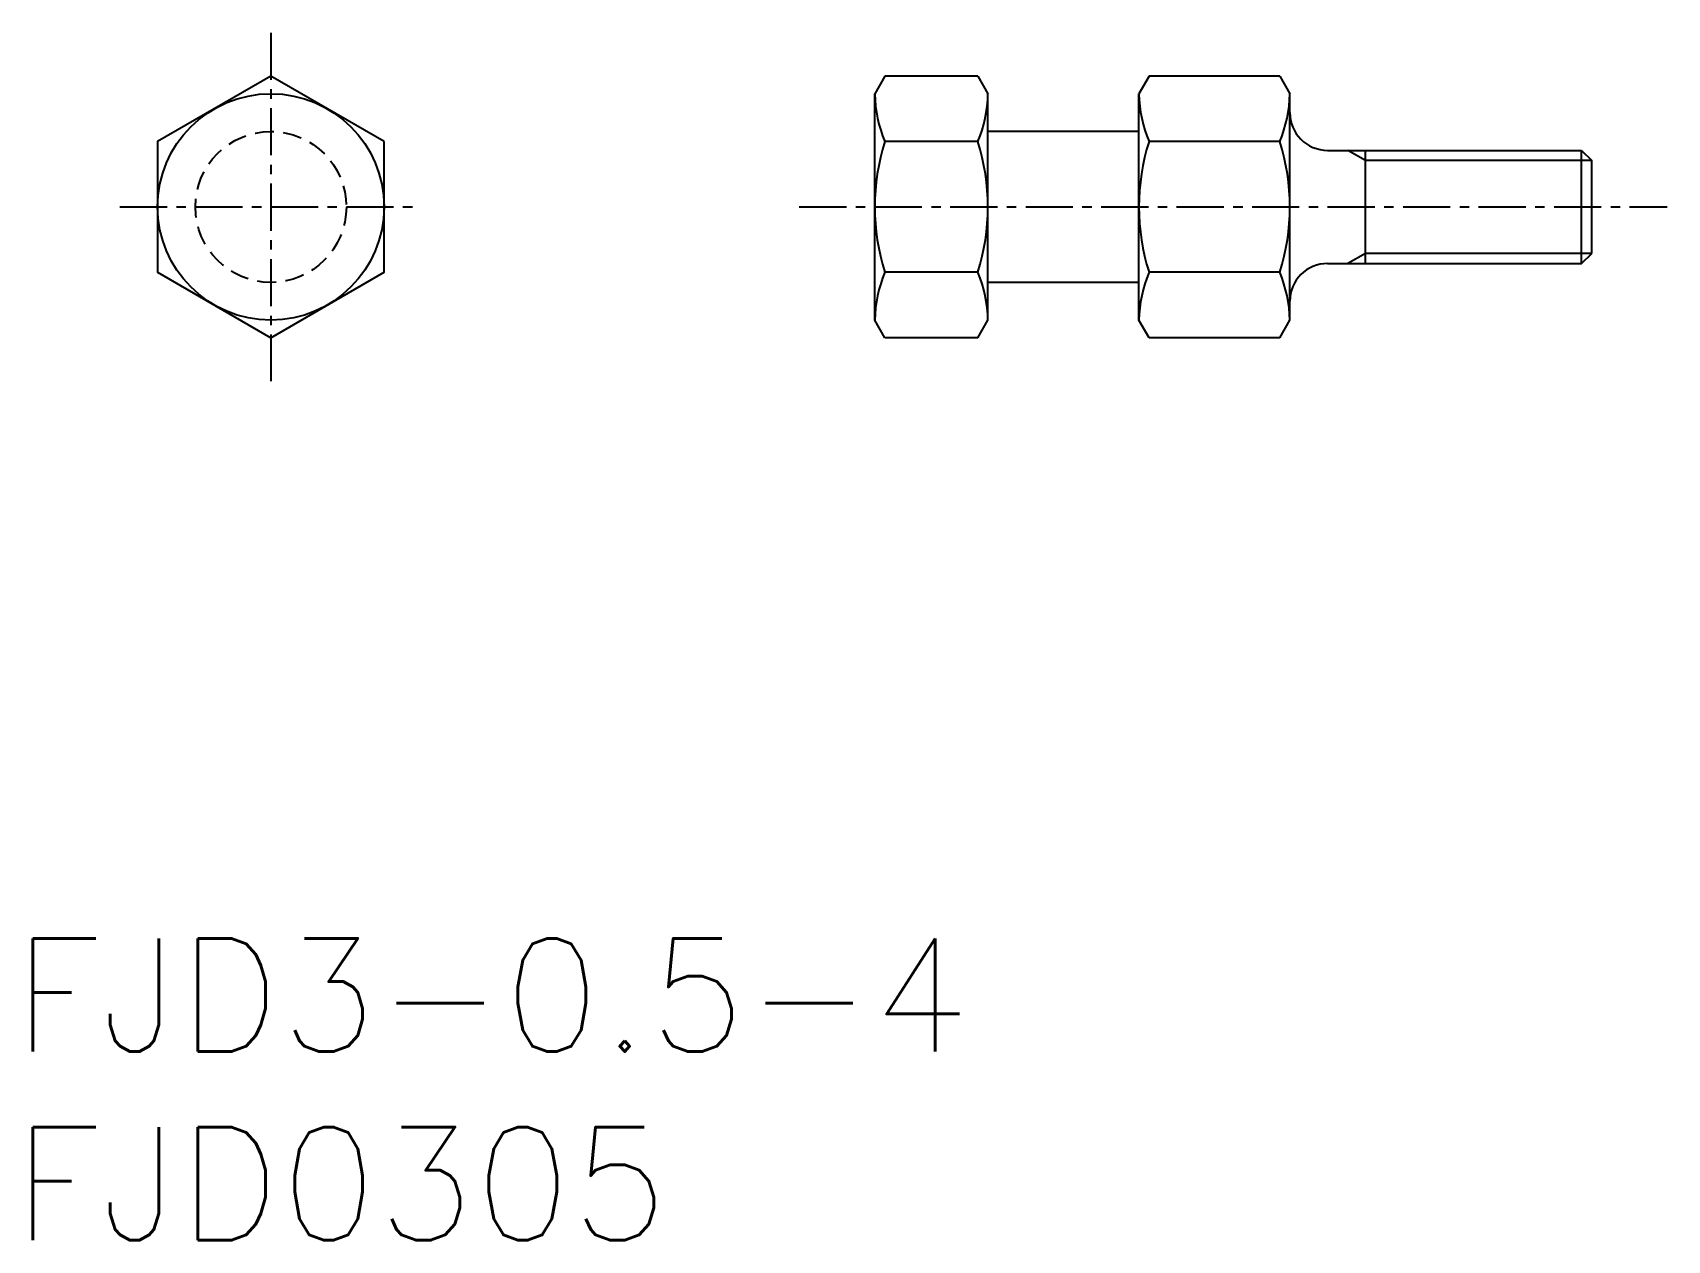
# Model space of a CAD drawing. Extents: x 128.1 to 171.4, y 81.5 to 113.6.
import ezdxf
from ezdxf.enums import TextEntityAlignment as Align

# ---------------------------------------------------------------- set-up
doc = ezdxf.new("R2010")
doc.units = 0
doc.linetypes.add('CENTER', pattern=[2, 1.25, -0.25, 0.25, -0.25])
doc.linetypes.add('DASHED', pattern=[0.75, 0.5, -0.25])
doc.layers.get('0').update_dxf_attribs({"linetype": 'CONTINUOUS'})
doc.layers.add('CENTER', color=1, linetype='CENTER')
doc.styles.get("Standard").update_dxf_attribs({"font": 'txt.shx', "bigfont": 'extfont.shx'})

msp = doc.modelspace()

# ---------------------------------------------------------------- linework, layer by layer
at = {"color": 7, "linetype": 'CONTINUOUS'}
for p, q in [((150.697, 112.401), (150.429, 111.937)), ((153.161, 112.401), (150.697, 112.401)), ((153.161, 112.401), (153.429, 111.937)), ((157.697, 112.401), (157.429, 111.937)), ((161.161, 112.401), (157.697, 112.401)), ((161.161, 112.401), (161.429, 111.937)), ((150.429, 105.937), (150.429, 111.937)), ((153.429, 105.937), (153.429, 111.937)), ((157.429, 105.937), (157.429, 111.937)), ((161.429, 105.937), (161.429, 111.937)), ((157.429, 110.937), (153.429, 110.937)), ((153.161, 110.669), (150.697, 110.669)), ((161.161, 110.669), (157.697, 110.669)), ((162.429, 110.437), (169.159, 110.437)), ((163.429, 107.437), (163.429, 110.437)), ((169.159, 110.437), (169.429, 110.166)), ((169.159, 107.437), (169.159, 110.437)), ((169.429, 107.707), (169.429, 110.166)), ((162.429, 107.437), (169.159, 107.437)), ((169.159, 107.437), (169.429, 107.707)), ((153.161, 107.204), (150.697, 107.204)), ((161.161, 107.204), (157.697, 107.204)), ((157.429, 106.937), (153.429, 106.937)), ((150.697, 105.472), (150.429, 105.937)), ((153.161, 105.472), (153.429, 105.937)), ((157.697, 105.472), (157.429, 105.937)), ((161.161, 105.472), (161.429, 105.937)), ((153.161, 105.472), (150.697, 105.472)), ((161.161, 105.472), (157.697, 105.472))]:
    msp.add_line(p, q, dxfattribs=at)
at = {"color": 3, "linetype": 'CONTINUOUS'}
for p, q in [((163.429, 110.166), (162.961, 110.437)), ((169.429, 110.166), (163.429, 110.166)), ((163.429, 107.707), (162.961, 107.437)), ((169.429, 107.707), (163.429, 107.707))]:
    msp.add_line(p, q, dxfattribs=at)
at = {"color": 7, "linetype": 'CONTINUOUS'}
msp.add_lwpolyline([(137.429, 110.669), (134.429, 112.401), (131.429, 110.669), (131.429, 107.204), (134.429, 105.472), (137.429, 107.204)], close=True, dxfattribs=at)
msp.add_circle((134.429, 108.937), 3, dxfattribs=at)
at = {"color": 3, "linetype": 'DASHED'}
msp.add_circle((134.429, 108.937), 2, dxfattribs=at)
at = {"color": 7, "linetype": 'CONTINUOUS'}
for centre, radius, start, end in [((153.929, 112.014), 3.5, 181.2634, 202.6015), ((149.93, 112.014), 3.5, 337.3985, 358.7366), ((160.929, 112.014), 3.5, 181.2634, 202.6015), ((157.93, 112.014), 3.5, 337.3985, 358.7366), ((162.429, 111.437), 1, 180, 270), ((156.161, 108.937), 5.732, 162.412, 197.588), ((147.697, 108.937), 5.732, 342.412, 17.588), ((163.161, 108.937), 5.732, 162.412, 197.588), ((155.697, 108.937), 5.732, 342.412, 17.588), ((162.429, 106.437), 1, 90, 180), ((153.929, 105.859), 3.5, 157.3985, 178.7366), ((149.93, 105.859), 3.5, 1.2634, 22.6015), ((160.929, 105.859), 3.5, 157.3985, 178.7366), ((157.93, 105.859), 3.5, 1.2634, 22.6015)]:
    msp.add_arc(centre, radius, start, end, dxfattribs=at)
at = {"layer": 'CENTER', "color": 1, "linetype": 'CENTER'}
for p, q in [((134.429, 113.555), (134.429, 104.318)), ((130.429, 108.937), (138.429, 108.937)), ((148.429, 108.937), (171.429, 108.937))]:
    msp.add_line(p, q, dxfattribs=at)

# ---------------------------------------------------------------- texts
at = {"color": 7, "linetype": 'CONTINUOUS'}
for s, p in [('FJD3-0.5-4', (127.604, 88.049)), ('FJD0305', (127.604, 83.049))]:
    msp.add_text(s, height=3, dxfattribs=at).set_placement(p, align=Align.MIDDLE_LEFT)

doc.saveas('drawing.dxf')
